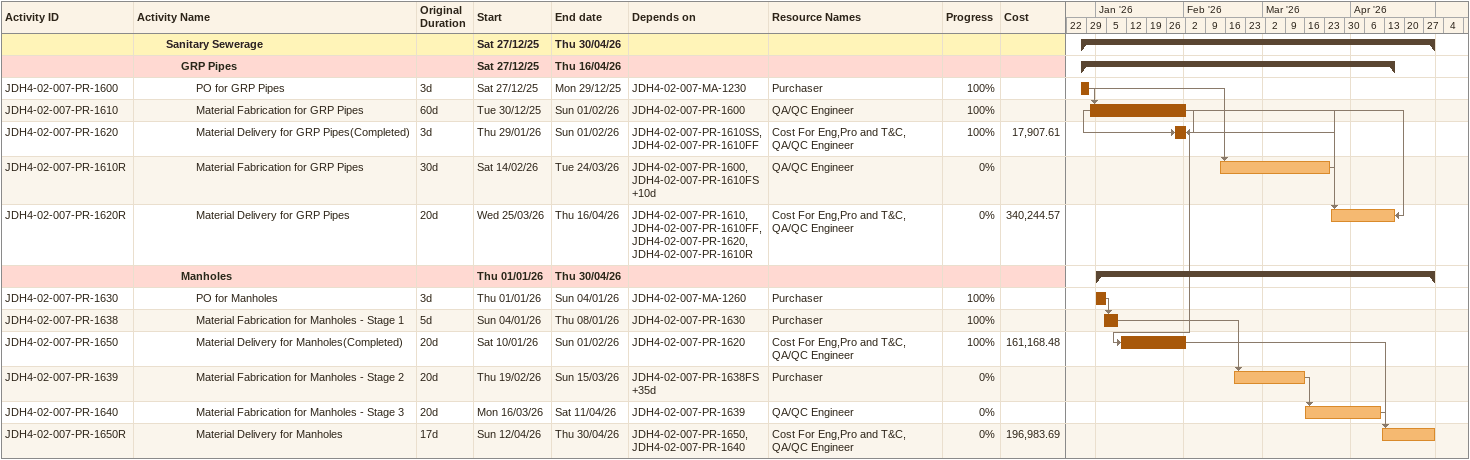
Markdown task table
| ID | Level | Task | Original duration | Start | Finish | Predecessors | Resources | % complete | Cost |
|---|---|---|---|---|---|---|---|---|---|
|  | 3 | **Sanitary Sewerage** |  | 2025-12-27 | 2026-04-30 |  |  |  |  |
|  | 4 | **GRP Pipes** |  | 2025-12-27 | 2026-04-16 |  |  |  |  |
| JDH4-02-007-PR-1600 | 5 | PO for GRP Pipes | 3d | 2025-12-27 | 2025-12-29 | JDH4-02-007-MA-1230 | Purchaser | 100 |  |
| JDH4-02-007-PR-1610 | 5 | Material Fabrication for GRP Pipes | 60d | 2025-12-30 | 2026-02-01 | JDH4-02-007-PR-1600 | QA/QC Engineer | 100 |  |
| JDH4-02-007-PR-1620 | 5 | Material Delivery for GRP Pipes(Completed) | 3d | 2026-01-29 | 2026-02-01 | JDH4-02-007-PR-1610SS, JDH4-02-007-PR-1610FF | Cost For Eng,Pro and T&C, QA/QC Engineer | 100 | 17907.61 |
| JDH4-02-007-PR-1610R | 5 | Material Fabrication for GRP Pipes | 30d | 2026-02-14 | 2026-03-24 | JDH4-02-007-PR-1600, JDH4-02-007-PR-1610FS+10d | QA/QC Engineer | 0 |  |
| JDH4-02-007-PR-1620R | 5 | Material Delivery for GRP Pipes | 20d | 2026-03-25 | 2026-04-16 | JDH4-02-007-PR-1610, JDH4-02-007-PR-1610FF, JDH4-02-007-PR-1620, JDH4-02-007-PR-1610R | Cost For Eng,Pro and T&C, QA/QC Engineer | 0 | 340244.57 |
|  | 4 | **Manholes** |  | 2026-01-01 | 2026-04-30 |  |  |  |  |
| JDH4-02-007-PR-1630 | 5 | PO for Manholes | 3d | 2026-01-01 | 2026-01-04 | JDH4-02-007-MA-1260 | Purchaser | 100 |  |
| JDH4-02-007-PR-1638 | 5 | Material Fabrication for Manholes - Stage 1 | 5d | 2026-01-04 | 2026-01-08 | JDH4-02-007-PR-1630 | Purchaser | 100 |  |
| JDH4-02-007-PR-1650 | 5 | Material Delivery for Manholes(Completed) | 20d | 2026-01-10 | 2026-02-01 | JDH4-02-007-PR-1620 | Cost For Eng,Pro and T&C, QA/QC Engineer | 100 | 161168.48 |
| JDH4-02-007-PR-1639 | 5 | Material Fabrication for Manholes - Stage 2 | 20d | 2026-02-19 | 2026-03-15 | JDH4-02-007-PR-1638FS+35d | Purchaser | 0 |  |
| JDH4-02-007-PR-1640 | 5 | Material Fabrication for Manholes - Stage 3 | 20d | 2026-03-16 | 2026-04-11 | JDH4-02-007-PR-1639 | QA/QC Engineer | 0 |  |
| JDH4-02-007-PR-1650R | 5 | Material Delivery for Manholes | 17d | 2026-04-12 | 2026-04-30 | JDH4-02-007-PR-1650, JDH4-02-007-PR-1640 | Cost For Eng,Pro and T&C, QA/QC Engineer | 0 | 196983.69 |
